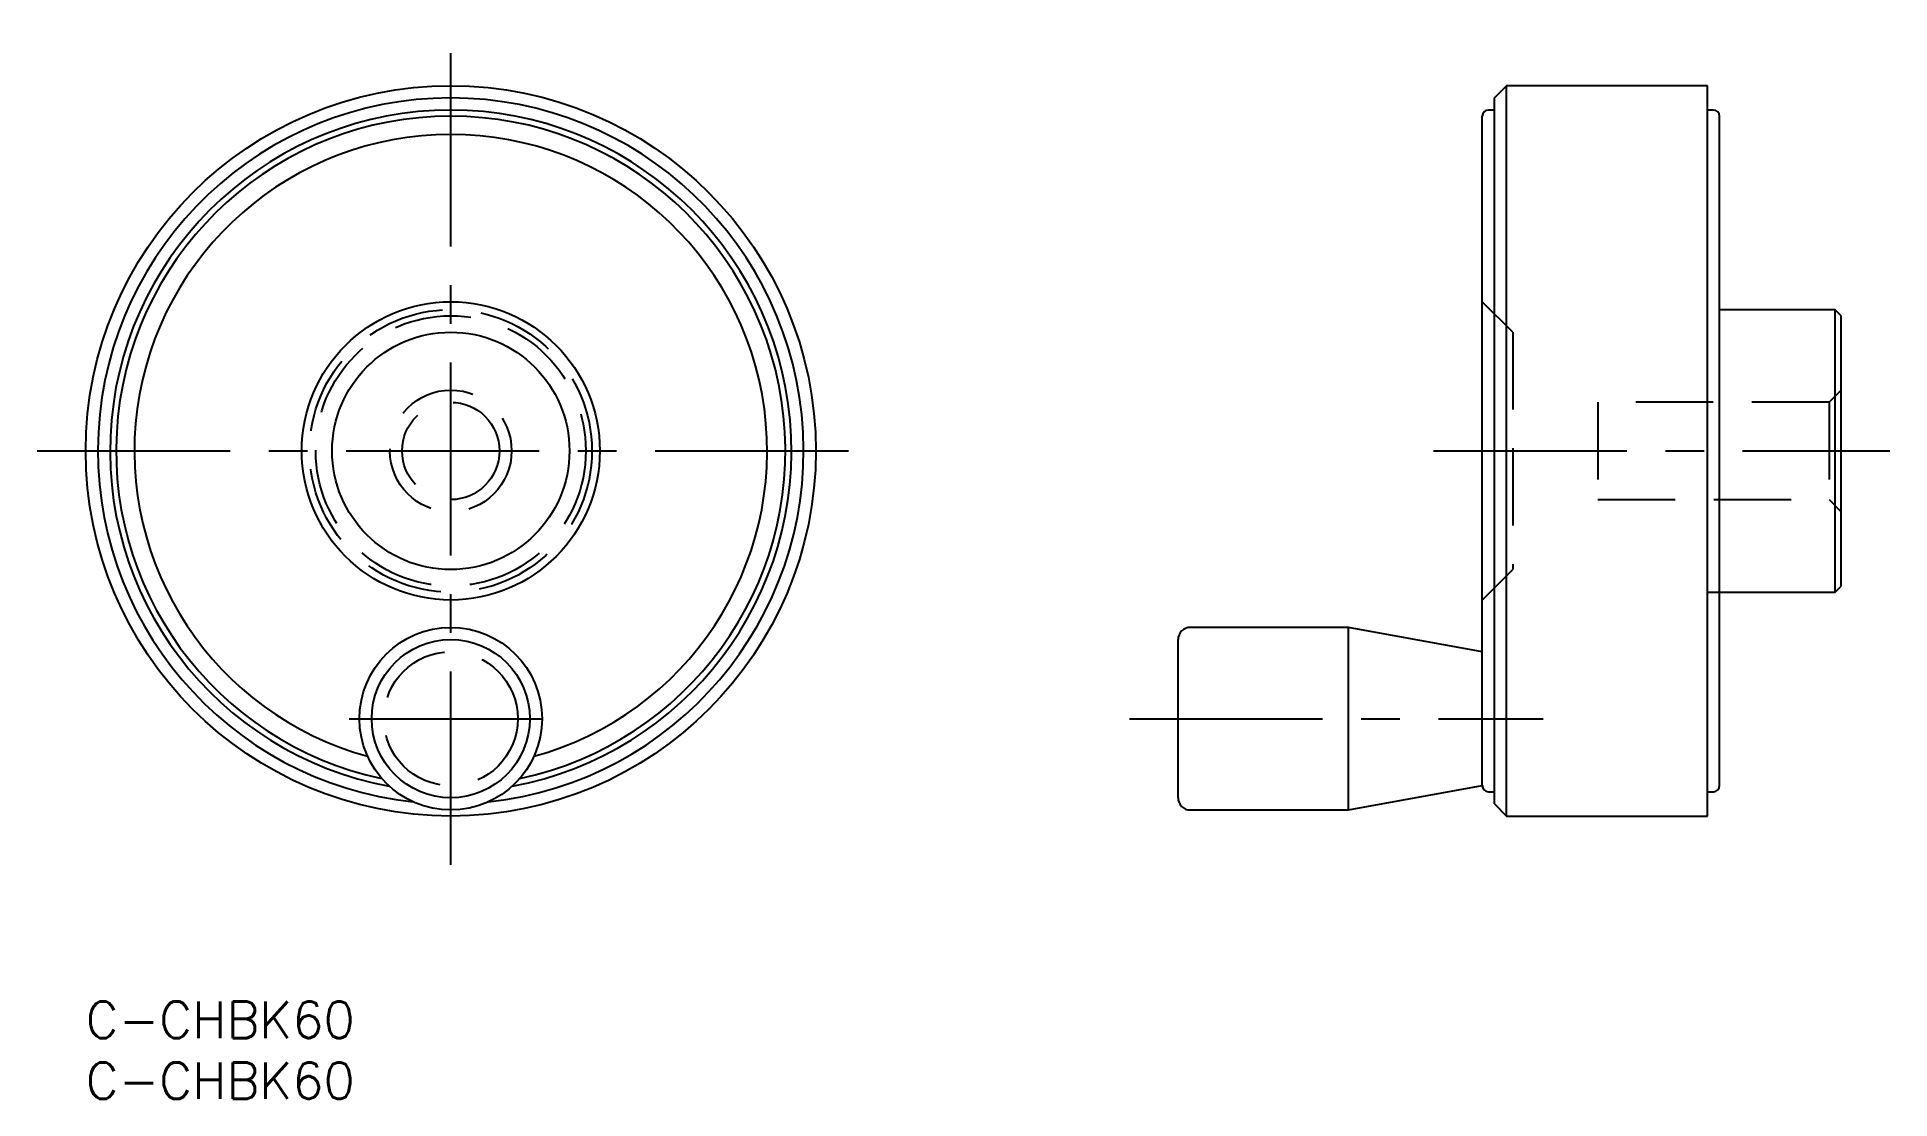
# Model space of a CAD drawing. Extents: x -4 to 148, y -8 to 79.
import ezdxf

# ---------------------------------------------------------------- set-up
doc = ezdxf.new("R2010")
doc.units = 0
doc.header["$LTSCALE"] = 0.5
doc.linetypes.add('CENTER', pattern=[50.8, 31.75, -6.35, 6.35, -6.35])
doc.linetypes.add('DASHED', pattern=[19.05, 12.7, -6.35])
doc.layers.get('0').update_dxf_attribs({"linetype": 'CONTINUOUS'})
doc.layers.add('CENTER', color=1, linetype='CENTER')
doc.styles.get("Standard").update_dxf_attribs({"font": 'txt.shx', "height": 3, "bigfont": 'bigfont.shx'})

# ---------------------------------------------------------------- blocks, each defined once
blk = doc.blocks.new('*U14')
at = {"color": 7, "linetype": 'CONTINUOUS'}
blk.add_text('C-CHBK60', height=3, dxfattribs=at).set_placement((0, -3))
blk = doc.blocks.new('*U15')
at = {"color": 7, "linetype": 'CONTINUOUS'}
blk.add_text('C-CHBK60', height=3, dxfattribs=at).set_placement((0, -8))

msp = doc.modelspace()

# ---------------------------------------------------------------- linework, layer by layer
at = {"color": 7, "linetype": 'CONTINUOUS'}
for p, q in [((116.77, 75.24), (115.77, 74.24)), ((133.27, 75.24), (116.77, 75.24)), ((116.77, 15.24), (116.77, 75.24)), ((133.27, 15.24), (133.27, 75.24)), ((115.77, 73.24), (115.27, 73.24)), ((115.77, 16.24), (115.77, 74.24)), ((133.77, 73.24), (133.27, 73.24)), ((114.77, 17.74), (114.77, 72.74)), ((134.27, 17.74), (134.27, 72.74)), ((143.77, 56.84), (134.27, 56.84)), ((144.27, 56.34), (143.77, 56.84)), ((143.77, 33.64), (143.77, 56.84)), ((144.27, 34.14), (144.27, 56.34)), ((133.27, 33.64), (143.77, 33.64)), ((143.77, 33.64), (144.27, 34.14)), ((103.77, 30.74), (90.77, 30.74)), ((114.77, 28.74), (103.77, 30.74)), ((103.77, 15.74), (103.77, 30.74)), ((89.77, 16.74), (89.77, 29.74)), ((103.77, 15.74), (114.77, 17.74)), ((115.27, 17.24), (115.77, 17.24)), ((133.27, 17.24), (133.77, 17.24)), ((90.77, 15.74), (103.77, 15.74)), ((115.77, 16.24), (116.77, 15.24)), ((116.77, 15.24), (133.27, 15.24))]:
    msp.add_line(p, q, dxfattribs=at)
at = {"color": 3, "linetype": 'DASHED'}
for p, q in [((117.27, 54.99), (114.77, 57.49)), ((117.27, 54.99), (117.27, 35.49)), ((143.27, 49.24), (124.27, 49.24)), ((124.27, 49.24), (124.27, 41.24)), ((144.27, 50.24), (143.27, 49.24)), ((143.27, 49.24), (143.27, 41.24)), ((124.27, 41.24), (143.27, 41.24)), ((143.27, 41.24), (144.27, 40.24)), ((114.77, 32.99), (117.27, 35.49))]:
    msp.add_line(p, q, dxfattribs=at)
at = {"color": 7, "linetype": 'CONTINUOUS'}
for centre, radius in [((30, 45.24), 30), ((30, 45.24), 12.25), ((30, 45.24), 9.75), ((30, 23.24), 7.5), ((30, 23.24), 6.5)]:
    msp.add_circle(centre, radius, dxfattribs=at)
at = {"color": 3, "linetype": 'DASHED'}
for centre, radius in [((30, 45.24), 11.6), ((30, 45.24), 11.1), ((30, 45.24), 5), ((30, 45.24), 4), ((30, 23.24), 5.5)]:
    msp.add_circle(centre, radius, dxfattribs=at)
at = {"color": 7, "linetype": 'CONTINUOUS'}
for centre, radius, start, end in [((30, 45.24), 29, 276.1106, 263.8894), ((30, 45.24), 28, 280.4026, 259.5974), ((115.27, 72.74), 0.5, 90, 180), ((133.77, 72.74), 0.5, 0, 90), ((30, 45.24), 27.5, 281.8991, 258.1009), ((30, 45.24), 26, 285.2437, 254.7563), ((90.77, 29.74), 1, 90, 180), ((115.27, 17.74), 0.5, 180, 270), ((133.77, 17.74), 0.5, 270, 0), ((90.77, 16.74), 1, 180, 270)]:
    msp.add_arc(centre, radius, start, end, dxfattribs=at)
at = {"layer": 'CENTER', "color": 1, "linetype": 'CENTER'}
for p, q in [((30, 11.24), (30, 79.24)), ((-4, 45.24), (64, 45.24)), ((110.77, 45.24), (148.27, 45.24)), ((21.65, 23.24), (38.35, 23.24)), ((85.77, 23.24), (119.77, 23.24))]:
    msp.add_line(p, q, dxfattribs=at)

# ---------------------------------------------------------------- block references
at = {"color": 7, "linetype": 'CONTINUOUS'}
for name in ['*U14', '*U15']:
    msp.add_blockref(name, (0, 0), dxfattribs=at)

doc.saveas('drawing.dxf')
